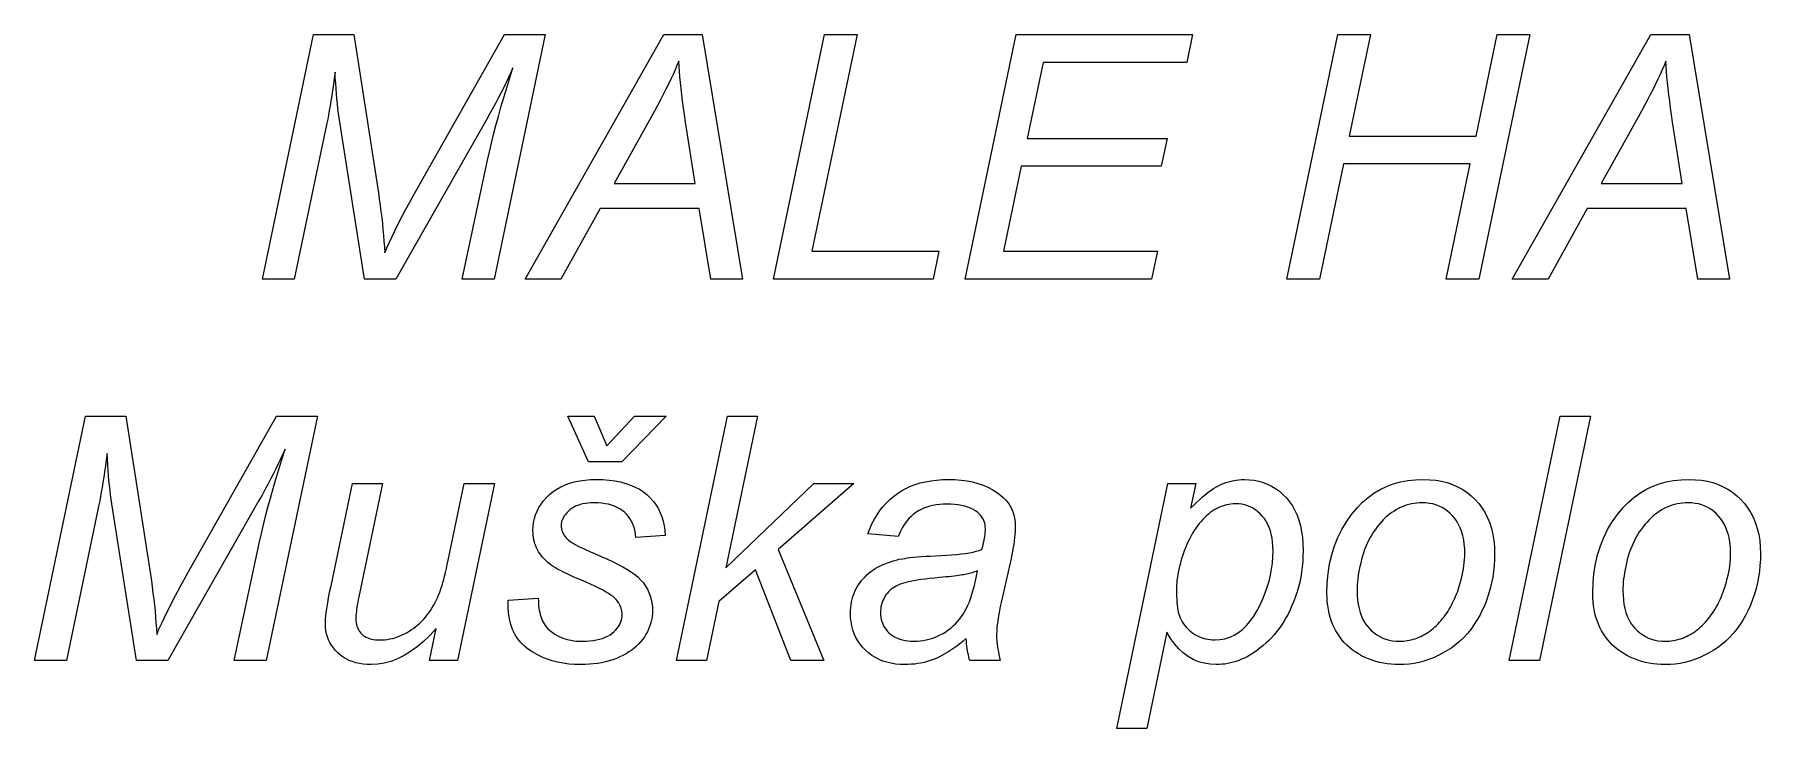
# Model space of a CAD drawing. Extents: x 0 to 297, y 0 to 420.
# Drawn here: x 88.93 to 117.17, y 138.56 to 149.91 of the extents above; entities that cross this region are included whole.
import ezdxf

# ---------------------------------------------------------------- set-up
doc = ezdxf.new("R2010")
doc.units = 0

msp = doc.modelspace()

# ---------------------------------------------------------------- linework, layer by layer
at = {"color": 7, "lineweight": 13}
for points in [[(92.663, 145.909), (93.498, 149.909), (94.156, 149.909), (94.56, 147.317), (94.575, 147.215), (94.589, 147.114), (94.602, 147.014), (94.614, 146.915), (94.625, 146.817), (94.635, 146.719), (94.644, 146.622), (94.651, 146.527), (94.658, 146.431), (94.663, 146.337), (94.699, 146.421), (94.739, 146.51), (94.783, 146.605), (94.832, 146.706), (94.886, 146.813), (94.944, 146.925), (95.006, 147.043), (95.073, 147.167), (95.144, 147.296), (95.22, 147.431), (96.622, 149.909), (97.291, 149.909), (96.456, 145.909), (95.929, 145.909), (96.347, 147.854), (96.377, 147.991), (96.41, 148.13), (96.445, 148.273), (96.483, 148.42), (96.523, 148.569), (96.566, 148.722), (96.611, 148.878), (96.659, 149.037), (96.709, 149.2), (96.762, 149.366), (96.726, 149.287), (96.69, 149.207), (96.651, 149.126), (96.611, 149.044), (96.569, 148.961), (96.526, 148.876), (96.481, 148.79), (96.434, 148.703), (96.386, 148.615), (96.336, 148.525), (94.846, 145.909), (94.33, 145.909), (93.929, 148.474), (93.919, 148.545), (93.909, 148.619), (93.899, 148.695), (93.891, 148.774), (93.882, 148.855), (93.875, 148.938), (93.868, 149.024), (93.861, 149.112), (93.855, 149.202), (93.85, 149.295), (93.837, 149.192), (93.823, 149.093), (93.81, 148.999), (93.796, 148.908), (93.783, 148.823), (93.769, 148.742), (93.756, 148.665), (93.743, 148.592), (93.73, 148.524), (93.717, 148.46), (93.184, 145.909)], [(96.961, 145.909), (99.228, 149.909), (99.858, 149.909), (100.519, 145.909), (100, 145.909), (99.807, 147.06), (98.189, 147.06), (97.547, 145.909)], [(101.024, 145.909), (101.858, 149.909), (102.393, 149.909), (101.654, 146.362), (103.73, 146.362), (103.635, 145.909)], [(104.159, 145.909), (104.996, 149.909), (107.883, 149.909), (107.787, 149.453), (105.436, 149.453), (105.174, 148.209), (107.466, 148.209), (107.37, 147.753), (105.078, 147.753), (104.789, 146.362), (107.307, 146.362), (107.212, 145.909)], [(109.422, 145.909), (110.26, 149.909), (110.792, 149.909), (110.445, 148.247), (112.519, 148.247), (112.865, 149.909), (113.4, 149.909), (112.565, 145.909), (112.03, 145.909), (112.423, 147.794), (110.352, 147.794), (109.957, 145.909)], [(113.111, 145.909), (115.378, 149.909), (116.008, 149.909), (116.669, 145.909), (116.15, 145.909), (115.957, 147.06), (114.339, 147.06), (113.697, 145.909)], [(98.418, 147.472), (99.741, 147.472), (99.586, 148.476), (99.568, 148.594), (99.552, 148.707), (99.538, 148.817), (99.524, 148.922), (99.513, 149.024), (99.502, 149.122), (99.493, 149.215), (99.485, 149.305), (99.479, 149.391), (99.474, 149.472), (99.445, 149.402), (99.414, 149.33), (99.381, 149.254), (99.344, 149.177), (99.306, 149.096), (99.265, 149.013), (99.221, 148.928), (99.175, 148.84), (99.126, 148.75), (99.075, 148.656)], [(114.568, 147.472), (115.891, 147.472), (115.736, 148.476), (115.718, 148.594), (115.702, 148.707), (115.688, 148.817), (115.675, 148.922), (115.663, 149.024), (115.652, 149.122), (115.643, 149.215), (115.635, 149.305), (115.629, 149.391), (115.624, 149.472), (115.595, 149.402), (115.564, 149.33), (115.531, 149.254), (115.495, 149.177), (115.456, 149.096), (115.415, 149.013), (115.371, 148.928), (115.325, 148.84), (115.277, 148.75), (115.225, 148.656)], [(88.933, 139.666), (89.768, 143.666), (90.426, 143.666), (90.83, 141.074), (90.845, 140.972), (90.859, 140.871), (90.872, 140.771), (90.884, 140.672), (90.895, 140.574), (90.905, 140.476), (90.914, 140.38), (90.921, 140.284), (90.928, 140.189), (90.933, 140.094), (90.969, 140.178), (91.009, 140.267), (91.053, 140.362), (91.102, 140.463), (91.156, 140.57), (91.214, 140.682), (91.276, 140.8), (91.343, 140.924), (91.414, 141.053), (91.49, 141.188), (92.893, 143.666), (93.561, 143.666), (92.726, 139.666), (92.199, 139.666), (92.617, 141.611), (92.647, 141.748), (92.68, 141.887), (92.715, 142.03), (92.753, 142.177), (92.793, 142.326), (92.836, 142.479), (92.881, 142.635), (92.929, 142.794), (92.979, 142.957), (93.032, 143.123), (92.996, 143.044), (92.96, 142.964), (92.921, 142.883), (92.881, 142.801), (92.839, 142.718), (92.796, 142.633), (92.751, 142.547), (92.704, 142.46), (92.656, 142.372), (92.606, 142.283), (91.116, 139.666), (90.601, 139.666), (90.199, 142.231), (90.189, 142.302), (90.179, 142.376), (90.169, 142.452), (90.161, 142.531), (90.152, 142.612), (90.145, 142.695), (90.138, 142.781), (90.131, 142.869), (90.126, 142.959), (90.12, 143.052), (90.107, 142.949), (90.093, 142.85), (90.08, 142.756), (90.066, 142.666), (90.053, 142.58), (90.039, 142.499), (90.026, 142.422), (90.013, 142.349), (90, 142.281), (89.987, 142.217), (89.455, 139.666)], [(99.266, 143.666), (98.543, 142.916), (97.998, 142.916), (97.662, 143.666), (98.093, 143.666), (98.3, 143.18), (98.753, 143.666)], [(99.436, 139.666), (100.273, 143.666), (100.764, 143.666), (100.246, 141.186), (101.687, 142.564), (102.339, 142.564), (101.103, 141.483), (101.85, 139.666), (101.31, 139.666), (100.732, 141.153), (100.131, 140.635), (99.929, 139.666)], [(113.062, 139.666), (113.897, 143.666), (114.39, 143.666), (113.556, 139.666)], [(96.682, 140.656), (97.176, 140.686), (97.177, 140.644), (97.179, 140.604), (97.182, 140.564), (97.187, 140.526), (97.193, 140.489), (97.2, 140.454), (97.208, 140.419), (97.218, 140.386), (97.229, 140.354), (97.242, 140.324), (97.256, 140.294), (97.272, 140.266), (97.291, 140.238), (97.312, 140.212), (97.335, 140.187), (97.36, 140.163), (97.388, 140.14), (97.417, 140.118), (97.449, 140.098), (97.483, 140.078), (97.519, 140.06), (97.556, 140.044), (97.594, 140.029), (97.633, 140.017), (97.674, 140.006), (97.716, 139.998), (97.758, 139.991), (97.802, 139.986), (97.848, 139.983), (97.894, 139.982), (97.958, 139.984), (98.018, 139.988), (98.076, 139.994), (98.13, 140.003), (98.18, 140.015), (98.228, 140.03), (98.272, 140.047), (98.313, 140.066), (98.351, 140.089), (98.385, 140.113), (98.416, 140.14), (98.444, 140.168), (98.469, 140.196), (98.49, 140.226), (98.508, 140.256), (98.523, 140.287), (98.534, 140.319), (98.542, 140.353), (98.547, 140.387), (98.549, 140.422), (98.548, 140.447), (98.545, 140.472), (98.54, 140.497), (98.533, 140.522), (98.524, 140.547), (98.513, 140.571), (98.501, 140.595), (98.486, 140.618), (98.469, 140.642), (98.451, 140.665), (98.427, 140.688), (98.399, 140.713), (98.364, 140.738), (98.323, 140.765), (98.277, 140.792), (98.225, 140.821), (98.167, 140.851), (98.103, 140.882), (98.033, 140.914), (97.958, 140.947), (97.883, 140.98), (97.813, 141.01), (97.749, 141.039), (97.69, 141.065), (97.637, 141.09), (97.59, 141.112), (97.548, 141.133), (97.512, 141.152), (97.482, 141.168), (97.457, 141.183), (97.422, 141.206), (97.388, 141.229), (97.356, 141.254), (97.325, 141.279), (97.297, 141.305), (97.27, 141.331), (97.246, 141.359), (97.222, 141.387), (97.201, 141.416), (97.182, 141.446), (97.164, 141.477), (97.148, 141.509), (97.134, 141.541), (97.122, 141.575), (97.112, 141.609), (97.104, 141.644), (97.097, 141.68), (97.093, 141.717), (97.09, 141.755), (97.089, 141.794), (97.092, 141.862), (97.1, 141.928), (97.114, 141.992), (97.133, 142.053), (97.157, 142.113), (97.187, 142.171), (97.223, 142.227), (97.264, 142.281), (97.31, 142.333), (97.362, 142.384), (97.419, 142.43), (97.48, 142.472), (97.545, 142.509), (97.615, 142.541), (97.689, 142.568), (97.768, 142.59), (97.851, 142.607), (97.938, 142.619), (98.03, 142.627), (98.126, 142.629), (98.232, 142.627), (98.334, 142.619), (98.43, 142.606), (98.521, 142.589), (98.606, 142.566), (98.687, 142.538), (98.762, 142.505), (98.832, 142.468), (98.897, 142.425), (98.957, 142.377), (99.011, 142.325), (99.06, 142.269), (99.103, 142.211), (99.141, 142.149), (99.173, 142.084), (99.2, 142.016), (99.221, 141.945), (99.237, 141.871), (99.248, 141.793), (99.253, 141.712), (98.77, 141.68), (98.766, 141.731), (98.759, 141.78), (98.748, 141.827), (98.735, 141.872), (98.718, 141.914), (98.698, 141.955), (98.674, 141.993), (98.648, 142.029), (98.618, 142.063), (98.584, 142.094), (98.548, 142.123), (98.509, 142.149), (98.466, 142.172), (98.421, 142.192), (98.373, 142.209), (98.323, 142.223), (98.269, 142.233), (98.212, 142.241), (98.153, 142.246), (98.09, 142.247), (98.04, 142.246), (97.992, 142.242), (97.947, 142.237), (97.904, 142.228), (97.863, 142.218), (97.824, 142.205), (97.787, 142.19), (97.753, 142.172), (97.722, 142.152), (97.692, 142.13), (97.665, 142.106), (97.641, 142.082), (97.62, 142.058), (97.601, 142.033), (97.586, 142.008), (97.573, 141.982), (97.563, 141.956), (97.556, 141.93), (97.552, 141.903), (97.55, 141.876), (97.551, 141.849), (97.555, 141.823), (97.561, 141.797), (97.57, 141.772), (97.581, 141.748), (97.594, 141.724), (97.61, 141.701), (97.629, 141.679), (97.65, 141.657), (97.673, 141.636), (97.692, 141.621), (97.716, 141.604), (97.745, 141.586), (97.78, 141.567), (97.82, 141.546), (97.864, 141.523), (97.914, 141.499), (97.97, 141.474), (98.03, 141.446), (98.096, 141.418), (98.205, 141.37), (98.306, 141.324), (98.399, 141.28), (98.483, 141.238), (98.558, 141.198), (98.626, 141.16), (98.684, 141.125), (98.735, 141.091), (98.777, 141.06), (98.811, 141.03), (98.855, 140.984), (98.895, 140.936), (98.93, 140.885), (98.961, 140.833), (98.987, 140.779), (99.008, 140.723), (99.024, 140.665), (99.036, 140.605), (99.043, 140.543), (99.045, 140.479), (99.044, 140.436), (99.04, 140.393), (99.033, 140.35), (99.024, 140.308), (99.012, 140.266), (98.998, 140.223), (98.98, 140.181), (98.961, 140.139), (98.938, 140.098), (98.913, 140.056), (98.885, 140.015), (98.854, 139.976), (98.821, 139.939), (98.785, 139.904), (98.746, 139.87), (98.704, 139.837), (98.66, 139.807), (98.612, 139.778), (98.562, 139.75), (98.509, 139.725), (98.454, 139.701), (98.397, 139.68), (98.338, 139.661), (98.276, 139.645), (98.213, 139.631), (98.149, 139.62), (98.082, 139.612), (98.013, 139.605), (97.942, 139.602), (97.869, 139.6), (97.77, 139.603), (97.675, 139.61), (97.582, 139.623), (97.492, 139.64), (97.405, 139.663), (97.321, 139.69), (97.24, 139.722), (97.162, 139.759), (97.087, 139.802), (97.015, 139.849), (96.949, 139.902), (96.889, 139.96), (96.838, 140.026), (96.793, 140.097), (96.756, 140.175), (96.727, 140.259), (96.704, 140.349), (96.69, 140.445), (96.682, 140.548)], [(104.178, 140.026), (104.127, 139.983), (104.076, 139.942), (104.025, 139.904), (103.976, 139.868), (103.926, 139.835), (103.877, 139.804), (103.828, 139.775), (103.78, 139.748), (103.731, 139.724), (103.684, 139.703), (103.636, 139.683), (103.588, 139.666), (103.538, 139.651), (103.489, 139.637), (103.438, 139.626), (103.387, 139.617), (103.335, 139.61), (103.283, 139.605), (103.23, 139.601), (103.176, 139.6), (103.098, 139.603), (103.022, 139.61), (102.95, 139.622), (102.88, 139.638), (102.814, 139.659), (102.751, 139.685), (102.691, 139.716), (102.634, 139.751), (102.58, 139.792), (102.53, 139.836), (102.483, 139.885), (102.441, 139.936), (102.404, 139.99), (102.372, 140.046), (102.345, 140.106), (102.323, 140.167), (102.306, 140.232), (102.294, 140.299), (102.287, 140.368), (102.284, 140.441), (102.285, 140.489), (102.288, 140.536), (102.294, 140.581), (102.302, 140.626), (102.312, 140.67), (102.324, 140.712), (102.338, 140.753), (102.355, 140.794), (102.374, 140.833), (102.395, 140.871), (102.417, 140.907), (102.442, 140.942), (102.467, 140.976), (102.495, 141.008), (102.523, 141.039), (102.553, 141.068), (102.585, 141.096), (102.618, 141.122), (102.652, 141.147), (102.688, 141.171), (102.725, 141.193), (102.764, 141.213), (102.805, 141.233), (102.847, 141.251), (102.891, 141.268), (102.937, 141.283), (102.984, 141.298), (103.033, 141.311), (103.083, 141.323), (103.135, 141.333), (103.172, 141.339), (103.214, 141.346), (103.262, 141.351), (103.316, 141.357), (103.377, 141.362), (103.443, 141.367), (103.515, 141.372), (103.593, 141.377), (103.677, 141.381), (103.767, 141.385), (103.857, 141.389), (103.943, 141.395), (104.022, 141.402), (104.097, 141.41), (104.166, 141.419), (104.23, 141.429), (104.289, 141.441), (104.343, 141.454), (104.391, 141.468), (104.434, 141.483), (104.445, 141.523), (104.455, 141.561), (104.463, 141.598), (104.471, 141.634), (104.477, 141.668), (104.482, 141.701), (104.486, 141.732), (104.489, 141.763), (104.491, 141.791), (104.491, 141.819), (104.49, 141.852), (104.486, 141.885), (104.48, 141.915), (104.471, 141.944), (104.46, 141.972), (104.446, 141.998), (104.43, 142.023), (104.411, 142.047), (104.39, 142.068), (104.366, 142.089), (104.33, 142.115), (104.291, 142.138), (104.249, 142.158), (104.203, 142.176), (104.154, 142.191), (104.103, 142.203), (104.048, 142.213), (103.99, 142.22), (103.928, 142.224), (103.864, 142.225), (103.803, 142.224), (103.744, 142.22), (103.687, 142.213), (103.633, 142.203), (103.581, 142.191), (103.531, 142.176), (103.484, 142.158), (103.439, 142.137), (103.396, 142.114), (103.355, 142.087), (103.317, 142.059), (103.28, 142.028), (103.246, 141.994), (103.214, 141.959), (103.184, 141.921), (103.156, 141.88), (103.131, 141.838), (103.107, 141.793), (103.086, 141.746), (103.067, 141.696), (102.568, 141.74), (102.6, 141.824), (102.636, 141.904), (102.676, 141.98), (102.719, 142.052), (102.765, 142.12), (102.816, 142.184), (102.869, 142.244), (102.927, 142.3), (102.988, 142.352), (103.052, 142.4), (103.12, 142.443), (103.192, 142.482), (103.267, 142.517), (103.345, 142.547), (103.427, 142.572), (103.512, 142.592), (103.601, 142.608), (103.693, 142.62), (103.789, 142.627), (103.888, 142.629), (103.994, 142.627), (104.094, 142.619), (104.191, 142.606), (104.283, 142.588), (104.37, 142.565), (104.453, 142.537), (104.531, 142.503), (104.605, 142.465), (104.675, 142.421), (104.74, 142.373), (104.785, 142.333), (104.826, 142.292), (104.862, 142.248), (104.893, 142.201), (104.92, 142.153), (104.941, 142.102), (104.958, 142.049), (104.97, 141.994), (104.977, 141.936), (104.98, 141.876), (104.979, 141.829), (104.977, 141.78), (104.974, 141.73), (104.969, 141.679), (104.963, 141.626), (104.955, 141.571), (104.946, 141.515), (104.936, 141.458), (104.925, 141.399), (104.912, 141.339), (104.751, 140.618), (104.736, 140.551), (104.723, 140.486), (104.712, 140.423), (104.702, 140.364), (104.693, 140.306), (104.686, 140.252), (104.681, 140.2), (104.677, 140.15), (104.675, 140.103), (104.674, 140.059), (104.675, 140.03), (104.677, 139.999), (104.68, 139.966), (104.684, 139.93), (104.689, 139.892), (104.696, 139.852), (104.704, 139.809), (104.713, 139.764), (104.723, 139.716), (104.734, 139.666), (104.235, 139.666), (104.227, 139.695), (104.22, 139.726), (104.213, 139.758), (104.206, 139.792), (104.2, 139.827), (104.195, 139.864), (104.19, 139.902), (104.185, 139.942), (104.181, 139.983)], [(106.642, 138.555), (107.479, 142.564), (107.935, 142.564), (107.85, 142.16), (107.9, 142.211), (107.95, 142.259), (107.998, 142.304), (108.045, 142.346), (108.091, 142.384), (108.136, 142.419), (108.179, 142.451), (108.222, 142.479), (108.264, 142.505), (108.305, 142.527), (108.345, 142.546), (108.386, 142.564), (108.427, 142.579), (108.469, 142.592), (108.511, 142.604), (108.554, 142.613), (108.597, 142.62), (108.64, 142.625), (108.684, 142.628), (108.729, 142.629), (108.81, 142.626), (108.889, 142.617), (108.965, 142.602), (109.038, 142.581), (109.108, 142.554), (109.175, 142.521), (109.24, 142.481), (109.302, 142.436), (109.36, 142.385), (109.416, 142.328), (109.468, 142.265), (109.515, 142.197), (109.556, 142.123), (109.591, 142.045), (109.621, 141.961), (109.646, 141.872), (109.665, 141.778), (109.678, 141.678), (109.687, 141.574), (109.689, 141.464), (109.688, 141.374), (109.683, 141.286), (109.676, 141.199), (109.665, 141.115), (109.652, 141.031), (109.635, 140.949), (109.616, 140.869), (109.593, 140.791), (109.568, 140.714), (109.539, 140.639), (109.508, 140.566), (109.476, 140.495), (109.443, 140.428), (109.408, 140.364), (109.372, 140.303), (109.335, 140.244), (109.296, 140.189), (109.255, 140.136), (109.214, 140.086), (109.171, 140.04), (109.127, 139.996), (109.083, 139.954), (109.039, 139.915), (108.995, 139.878), (108.951, 139.843), (108.907, 139.811), (108.863, 139.782), (108.818, 139.754), (108.774, 139.729), (108.729, 139.707), (108.684, 139.687), (108.639, 139.669), (108.594, 139.653), (108.548, 139.639), (108.502, 139.627), (108.456, 139.617), (108.41, 139.61), (108.364, 139.605), (108.317, 139.602), (108.27, 139.6), (108.169, 139.606), (108.071, 139.622), (107.979, 139.648), (107.891, 139.685), (107.808, 139.733), (107.73, 139.791), (107.656, 139.86), (107.587, 139.939), (107.522, 140.029), (107.463, 140.13), (107.135, 138.555)], [(110.079, 140.766), (110.084, 140.932), (110.099, 141.093), (110.124, 141.248), (110.159, 141.398), (110.204, 141.541), (110.259, 141.679), (110.324, 141.81), (110.399, 141.936), (110.484, 142.056), (110.579, 142.171), (110.664, 142.258), (110.754, 142.336), (110.849, 142.404), (110.949, 142.464), (111.055, 142.514), (111.165, 142.556), (111.281, 142.588), (111.402, 142.611), (111.528, 142.625), (111.659, 142.629), (111.762, 142.626), (111.861, 142.616), (111.955, 142.6), (112.046, 142.577), (112.132, 142.547), (112.215, 142.511), (112.293, 142.469), (112.367, 142.42), (112.438, 142.364), (112.504, 142.302), (112.565, 142.234), (112.619, 142.162), (112.667, 142.085), (112.709, 142.003), (112.744, 141.917), (112.773, 141.826), (112.795, 141.731), (112.812, 141.631), (112.821, 141.527), (112.824, 141.418), (112.822, 141.318), (112.816, 141.221), (112.806, 141.124), (112.792, 141.029), (112.774, 140.936), (112.752, 140.843), (112.725, 140.753), (112.695, 140.663), (112.661, 140.575), (112.622, 140.489), (112.58, 140.405), (112.535, 140.325), (112.486, 140.249), (112.434, 140.177), (112.378, 140.109), (112.319, 140.045), (112.256, 139.985), (112.19, 139.929), (112.121, 139.877), (112.048, 139.83), (111.973, 139.786), (111.898, 139.747), (111.821, 139.713), (111.744, 139.683), (111.666, 139.658), (111.587, 139.637), (111.507, 139.621), (111.427, 139.61), (111.346, 139.603), (111.264, 139.6), (111.197, 139.602), (111.131, 139.606), (111.066, 139.613), (111.003, 139.624), (110.941, 139.637), (110.88, 139.652), (110.82, 139.671), (110.762, 139.693), (110.704, 139.718), (110.648, 139.745), (110.594, 139.775), (110.543, 139.808), (110.494, 139.843), (110.448, 139.88), (110.404, 139.92), (110.363, 139.962), (110.325, 140.006), (110.289, 140.053), (110.256, 140.103), (110.225, 140.154), (110.198, 140.208), (110.173, 140.263), (110.151, 140.32), (110.132, 140.379), (110.116, 140.439), (110.103, 140.501), (110.093, 140.565), (110.085, 140.63), (110.081, 140.697)], [(114.429, 140.766), (114.434, 140.932), (114.449, 141.093), (114.474, 141.248), (114.509, 141.398), (114.554, 141.541), (114.608, 141.679), (114.673, 141.81), (114.748, 141.936), (114.833, 142.056), (114.928, 142.171), (115.013, 142.258), (115.103, 142.336), (115.198, 142.404), (115.299, 142.464), (115.404, 142.514), (115.515, 142.556), (115.63, 142.588), (115.751, 142.611), (115.877, 142.625), (116.008, 142.629), (116.111, 142.626), (116.21, 142.616), (116.305, 142.6), (116.395, 142.577), (116.482, 142.547), (116.564, 142.511), (116.642, 142.469), (116.717, 142.42), (116.787, 142.364), (116.853, 142.302), (116.914, 142.234), (116.968, 142.162), (117.016, 142.085), (117.058, 142.003), (117.093, 141.917), (117.122, 141.826), (117.145, 141.731), (117.161, 141.631), (117.17, 141.527), (117.174, 141.418), (117.172, 141.318), (117.165, 141.221), (117.155, 141.124), (117.141, 141.029), (117.123, 140.936), (117.101, 140.843), (117.075, 140.753), (117.044, 140.663), (117.01, 140.575), (116.972, 140.489), (116.93, 140.405), (116.884, 140.325), (116.835, 140.249), (116.783, 140.177), (116.727, 140.109), (116.668, 140.045), (116.605, 139.985), (116.539, 139.929), (116.47, 139.877), (116.397, 139.83), (116.322, 139.786), (116.247, 139.747), (116.17, 139.713), (116.093, 139.683), (116.015, 139.658), (115.936, 139.637), (115.857, 139.621), (115.776, 139.61), (115.695, 139.603), (115.613, 139.6), (115.546, 139.602), (115.48, 139.606), (115.415, 139.613), (115.352, 139.624), (115.29, 139.637), (115.229, 139.652), (115.169, 139.671), (115.111, 139.693), (115.054, 139.718), (114.998, 139.745), (114.944, 139.775), (114.892, 139.808), (114.843, 139.843), (114.797, 139.88), (114.753, 139.92), (114.712, 139.962), (114.674, 140.006), (114.638, 140.053), (114.605, 140.103), (114.575, 140.154), (114.547, 140.208), (114.522, 140.263), (114.5, 140.32), (114.481, 140.379), (114.465, 140.439), (114.452, 140.501), (114.442, 140.565), (114.435, 140.63), (114.43, 140.697)], [(95.506, 140.19), (95.402, 140.078), (95.297, 139.978), (95.192, 139.889), (95.086, 139.813), (94.979, 139.748), (94.872, 139.695), (94.765, 139.653), (94.657, 139.624), (94.549, 139.606), (94.44, 139.6), (94.374, 139.602), (94.311, 139.608), (94.25, 139.618), (94.192, 139.631), (94.136, 139.649), (94.084, 139.67), (94.033, 139.695), (93.986, 139.724), (93.94, 139.756), (93.898, 139.793), (93.859, 139.832), (93.824, 139.873), (93.793, 139.916), (93.766, 139.96), (93.743, 140.007), (93.725, 140.055), (93.711, 140.104), (93.7, 140.156), (93.694, 140.209), (93.692, 140.263), (93.693, 140.303), (93.696, 140.347), (93.7, 140.397), (93.707, 140.452), (93.715, 140.512), (93.725, 140.577), (93.737, 140.648), (93.751, 140.724), (93.767, 140.805), (93.785, 140.891), (94.134, 142.564), (94.628, 142.564), (94.24, 140.711), (94.231, 140.666), (94.223, 140.622), (94.215, 140.581), (94.209, 140.542), (94.204, 140.505), (94.199, 140.47), (94.196, 140.437), (94.193, 140.406), (94.192, 140.377), (94.191, 140.351), (94.192, 140.319), (94.195, 140.288), (94.2, 140.259), (94.207, 140.231), (94.216, 140.205), (94.227, 140.18), (94.24, 140.157), (94.255, 140.135), (94.272, 140.115), (94.291, 140.096), (94.312, 140.078), (94.335, 140.063), (94.359, 140.049), (94.386, 140.037), (94.414, 140.027), (94.444, 140.019), (94.476, 140.012), (94.51, 140.008), (94.546, 140.005), (94.584, 140.004), (94.626, 140.005), (94.667, 140.008), (94.708, 140.013), (94.749, 140.02), (94.789, 140.029), (94.83, 140.041), (94.87, 140.054), (94.91, 140.069), (94.95, 140.086), (94.989, 140.105), (95.028, 140.126), (95.066, 140.148), (95.103, 140.172), (95.139, 140.197), (95.174, 140.224), (95.207, 140.252), (95.24, 140.281), (95.271, 140.312), (95.301, 140.344), (95.33, 140.378), (95.359, 140.413), (95.386, 140.449), (95.412, 140.487), (95.437, 140.526), (95.46, 140.566), (95.483, 140.607), (95.505, 140.649), (95.526, 140.693), (95.545, 140.738), (95.564, 140.785), (95.576, 140.817), (95.589, 140.854), (95.601, 140.895), (95.615, 140.941), (95.629, 140.991), (95.643, 141.046), (95.657, 141.106), (95.672, 141.17), (95.687, 141.238), (95.703, 141.311), (95.965, 142.564), (96.459, 142.564), (95.853, 139.666), (95.397, 139.666)], [(107.618, 140.85), (107.619, 140.787), (107.62, 140.728), (107.622, 140.673), (107.626, 140.622), (107.63, 140.575), (107.635, 140.532), (107.641, 140.493), (107.648, 140.458), (107.656, 140.427), (107.665, 140.4), (107.679, 140.365), (107.695, 140.332), (107.713, 140.3), (107.733, 140.269), (107.755, 140.24), (107.778, 140.212), (107.803, 140.185), (107.83, 140.16), (107.858, 140.136), (107.888, 140.113), (107.92, 140.093), (107.953, 140.074), (107.986, 140.058), (108.021, 140.044), (108.056, 140.032), (108.093, 140.022), (108.13, 140.014), (108.169, 140.009), (108.208, 140.005), (108.249, 140.004), (108.332, 140.009), (108.412, 140.023), (108.489, 140.047), (108.563, 140.081), (108.633, 140.124), (108.7, 140.177), (108.764, 140.239), (108.825, 140.311), (108.882, 140.392), (108.936, 140.483), (108.986, 140.579), (109.03, 140.675), (109.07, 140.772), (109.104, 140.869), (109.133, 140.967), (109.156, 141.065), (109.175, 141.164), (109.188, 141.262), (109.196, 141.362), (109.198, 141.461), (109.196, 141.533), (109.191, 141.602), (109.182, 141.667), (109.17, 141.729), (109.154, 141.788), (109.135, 141.843), (109.112, 141.895), (109.085, 141.943), (109.056, 141.988), (109.022, 142.03), (108.986, 142.068), (108.948, 142.102), (108.909, 142.132), (108.868, 142.159), (108.825, 142.181), (108.78, 142.199), (108.734, 142.213), (108.686, 142.223), (108.636, 142.229), (108.584, 142.231), (108.547, 142.23), (108.51, 142.227), (108.474, 142.222), (108.438, 142.215), (108.403, 142.206), (108.368, 142.195), (108.334, 142.182), (108.3, 142.167), (108.267, 142.15), (108.235, 142.131), (108.203, 142.11), (108.172, 142.087), (108.14, 142.063), (108.11, 142.036), (108.08, 142.007), (108.05, 141.976), (108.021, 141.944), (107.992, 141.909), (107.964, 141.872), (107.936, 141.834), (107.909, 141.793), (107.883, 141.751), (107.858, 141.707), (107.834, 141.661), (107.81, 141.614), (107.788, 141.564), (107.767, 141.513), (107.746, 141.46), (107.727, 141.406), (107.708, 141.349), (107.691, 141.293), (107.676, 141.238), (107.662, 141.184), (107.651, 141.132), (107.641, 141.081), (107.633, 141.032), (107.626, 140.984), (107.622, 140.938), (107.619, 140.893)], [(110.573, 140.815), (110.575, 140.735), (110.581, 140.659), (110.591, 140.587), (110.605, 140.519), (110.622, 140.455), (110.644, 140.395), (110.67, 140.339), (110.699, 140.286), (110.732, 140.238), (110.77, 140.194), (110.81, 140.154), (110.853, 140.118), (110.897, 140.086), (110.944, 140.059), (110.993, 140.035), (111.044, 140.016), (111.097, 140.001), (111.152, 139.991), (111.21, 139.985), (111.269, 139.982), (111.301, 139.983), (111.332, 139.985), (111.364, 139.988), (111.395, 139.993), (111.427, 139.998), (111.458, 140.006), (111.489, 140.014), (111.521, 140.023), (111.552, 140.034), (111.583, 140.047), (111.614, 140.06), (111.644, 140.075), (111.674, 140.091), (111.704, 140.109), (111.733, 140.127), (111.762, 140.148), (111.79, 140.169), (111.818, 140.192), (111.845, 140.216), (111.872, 140.242), (111.898, 140.268), (111.924, 140.296), (111.949, 140.324), (111.973, 140.352), (111.996, 140.382), (112.018, 140.412), (112.04, 140.443), (112.061, 140.475), (112.081, 140.507), (112.1, 140.54), (112.118, 140.574), (112.136, 140.609), (112.153, 140.643), (112.169, 140.679), (112.185, 140.715), (112.2, 140.751), (112.214, 140.788), (112.227, 140.825), (112.24, 140.863), (112.251, 140.902), (112.267, 140.956), (112.282, 141.009), (112.294, 141.062), (112.305, 141.115), (112.315, 141.167), (112.322, 141.218), (112.328, 141.269), (112.333, 141.32), (112.335, 141.37), (112.336, 141.42), (112.334, 141.497), (112.328, 141.57), (112.318, 141.64), (112.304, 141.707), (112.286, 141.769), (112.265, 141.828), (112.239, 141.884), (112.209, 141.936), (112.176, 141.985), (112.138, 142.03), (112.098, 142.071), (112.055, 142.108), (112.01, 142.141), (111.963, 142.169), (111.915, 142.193), (111.864, 142.212), (111.811, 142.228), (111.756, 142.238), (111.699, 142.245), (111.64, 142.247), (111.594, 142.246), (111.549, 142.243), (111.505, 142.237), (111.461, 142.229), (111.418, 142.219), (111.377, 142.207), (111.336, 142.193), (111.295, 142.176), (111.256, 142.158), (111.217, 142.137), (111.179, 142.113), (111.142, 142.088), (111.106, 142.061), (111.07, 142.032), (111.035, 142.001), (111.001, 141.967), (110.968, 141.932), (110.935, 141.894), (110.903, 141.855), (110.872, 141.813), (110.842, 141.77), (110.814, 141.725), (110.787, 141.679), (110.762, 141.632), (110.738, 141.583), (110.717, 141.533), (110.696, 141.481), (110.678, 141.428), (110.661, 141.374), (110.646, 141.318), (110.632, 141.262), (110.62, 141.208), (110.609, 141.154), (110.599, 141.102), (110.591, 141.051), (110.585, 141.001), (110.58, 140.953), (110.576, 140.905), (110.574, 140.859)], [(114.923, 140.815), (114.925, 140.735), (114.93, 140.659), (114.94, 140.587), (114.954, 140.519), (114.972, 140.455), (114.993, 140.395), (115.019, 140.339), (115.048, 140.286), (115.082, 140.238), (115.119, 140.194), (115.159, 140.154), (115.202, 140.118), (115.246, 140.086), (115.293, 140.059), (115.342, 140.035), (115.393, 140.016), (115.446, 140.001), (115.501, 139.991), (115.559, 139.985), (115.618, 139.982), (115.65, 139.983), (115.682, 139.985), (115.713, 139.988), (115.744, 139.993), (115.776, 139.998), (115.807, 140.006), (115.839, 140.014), (115.87, 140.023), (115.901, 140.034), (115.932, 140.047), (115.963, 140.06), (115.993, 140.075), (116.023, 140.091), (116.053, 140.109), (116.082, 140.127), (116.111, 140.148), (116.139, 140.169), (116.167, 140.192), (116.194, 140.216), (116.221, 140.242), (116.248, 140.268), (116.273, 140.296), (116.298, 140.324), (116.322, 140.352), (116.345, 140.382), (116.368, 140.412), (116.389, 140.443), (116.41, 140.475), (116.43, 140.507), (116.449, 140.54), (116.468, 140.574), (116.485, 140.609), (116.502, 140.643), (116.519, 140.679), (116.534, 140.715), (116.549, 140.751), (116.563, 140.788), (116.576, 140.825), (116.589, 140.863), (116.601, 140.902), (116.617, 140.956), (116.631, 141.009), (116.644, 141.062), (116.655, 141.115), (116.664, 141.167), (116.672, 141.218), (116.678, 141.269), (116.682, 141.32), (116.684, 141.37), (116.685, 141.42), (116.683, 141.497), (116.677, 141.57), (116.667, 141.64), (116.654, 141.707), (116.636, 141.769), (116.614, 141.828), (116.588, 141.884), (116.559, 141.936), (116.525, 141.985), (116.487, 142.03), (116.447, 142.071), (116.404, 142.108), (116.359, 142.141), (116.313, 142.169), (116.264, 142.193), (116.213, 142.212), (116.16, 142.228), (116.105, 142.238), (116.048, 142.245), (115.989, 142.247), (115.943, 142.246), (115.898, 142.243), (115.854, 142.237), (115.81, 142.229), (115.768, 142.219), (115.726, 142.207), (115.685, 142.193), (115.645, 142.176), (115.605, 142.158), (115.566, 142.137), (115.529, 142.113), (115.492, 142.088), (115.455, 142.061), (115.42, 142.032), (115.385, 142.001), (115.351, 141.967), (115.317, 141.932), (115.284, 141.894), (115.253, 141.855), (115.221, 141.813), (115.191, 141.77), (115.163, 141.725), (115.136, 141.679), (115.111, 141.632), (115.088, 141.583), (115.066, 141.533), (115.046, 141.481), (115.027, 141.428), (115.01, 141.374), (114.995, 141.318), (114.981, 141.262), (114.969, 141.208), (114.958, 141.154), (114.949, 141.102), (114.941, 141.051), (114.934, 141.001), (114.929, 140.953), (114.925, 140.905), (114.923, 140.859)], [(104.36, 141.134), (104.34, 141.126), (104.318, 141.118), (104.297, 141.111), (104.275, 141.104), (104.253, 141.098), (104.231, 141.092), (104.208, 141.086), (104.185, 141.081), (104.162, 141.076), (104.138, 141.071), (104.113, 141.067), (104.084, 141.062), (104.053, 141.058), (104.018, 141.053), (103.98, 141.049), (103.938, 141.044), (103.894, 141.039), (103.846, 141.034), (103.795, 141.03), (103.741, 141.025), (103.657, 141.017), (103.579, 141.009), (103.505, 141), (103.437, 140.991), (103.373, 140.981), (103.315, 140.972), (103.262, 140.961), (103.214, 140.951), (103.171, 140.939), (103.133, 140.928), (103.098, 140.915), (103.065, 140.902), (103.034, 140.886), (103.005, 140.87), (102.977, 140.852), (102.951, 140.832), (102.927, 140.812), (102.905, 140.789), (102.884, 140.766), (102.865, 140.741), (102.848, 140.715), (102.833, 140.689), (102.819, 140.662), (102.808, 140.634), (102.798, 140.606), (102.79, 140.577), (102.783, 140.548), (102.779, 140.518), (102.776, 140.488), (102.775, 140.457), (102.777, 140.416), (102.781, 140.377), (102.788, 140.339), (102.798, 140.303), (102.811, 140.268), (102.827, 140.235), (102.845, 140.203), (102.867, 140.173), (102.891, 140.144), (102.918, 140.116), (102.948, 140.091), (102.981, 140.068), (103.015, 140.048), (103.052, 140.031), (103.092, 140.016), (103.134, 140.004), (103.178, 139.994), (103.225, 139.988), (103.275, 139.984), (103.326, 139.982), (103.375, 139.984), (103.424, 139.988), (103.472, 139.994), (103.52, 140.003), (103.567, 140.015), (103.614, 140.029), (103.661, 140.046), (103.707, 140.065), (103.753, 140.087), (103.798, 140.112), (103.843, 140.139), (103.885, 140.168), (103.926, 140.199), (103.964, 140.232), (104.001, 140.267), (104.036, 140.304), (104.069, 140.344), (104.1, 140.385), (104.129, 140.428), (104.156, 140.474), (104.181, 140.522), (104.206, 140.574), (104.229, 140.63), (104.251, 140.691), (104.272, 140.755), (104.292, 140.823), (104.311, 140.895), (104.329, 140.97), (104.345, 141.05)]]:
    msp.add_lwpolyline(points, close=True, dxfattribs=at)

doc.saveas('drawing.dxf')
